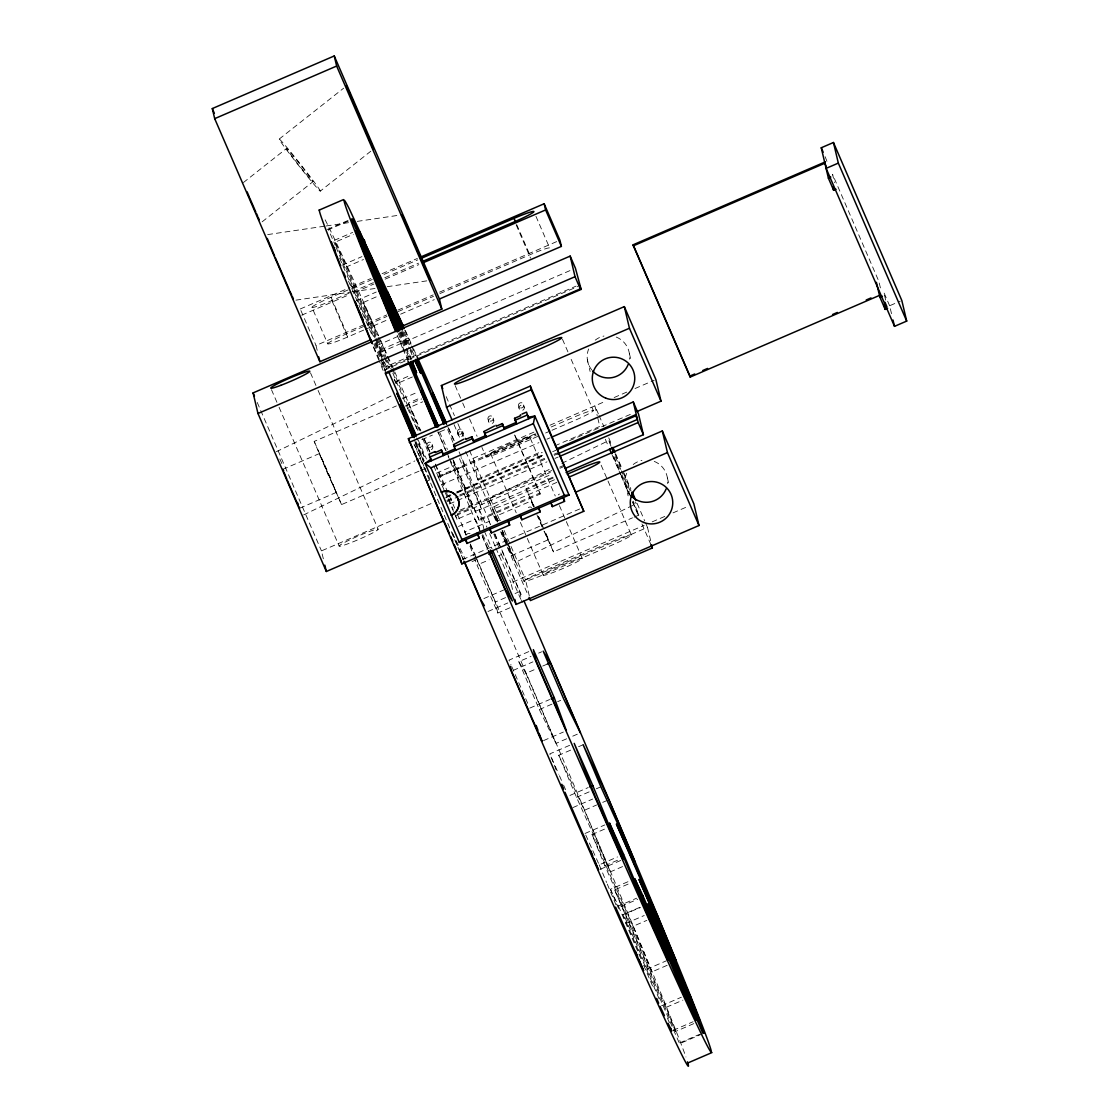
<?xml version="1.0" encoding="UTF-8"?>
<svg xmlns="http://www.w3.org/2000/svg" width="1119" height="1119" viewBox="0 0 1119 1119"><rect width="100%" height="100%" fill="white"/><g stroke="black" fill="none" stroke-linecap="round" stroke-linejoin="round"><path stroke-width="0.75" stroke-dasharray="5 3.75" d="M279.246 139.036L343.631 88.191M243.396 182.551L286.618 148.407M262.14 221.814L312.872 181.768A21.247 0.713 51.7 0 0 294.297 157.15A21.247 0.713 51.7 0 0 292.073 156.338A21.247 0.713 51.7 0 0 312.872 181.768M320.244 191.139A33.206 1.119 51.7 0 0 291.304 152.785A33.206 1.119 51.7 0 0 287.695 151.331A33.206 1.119 51.7 0 0 320.244 191.139L370.781 151.233M276.309 451.726L393.72 394.727M303.655 514.922L414.799 460.958M416.366 460.203L424.185 456.398L416.786 438.186M497.703 522L488.276 499.06L549.331 469.421M561.85 463.336L608.806 440.536L610.317 443.376M509.355 548.856L515.621 562.256L636.151 503.732L635.522 501.941M327.224 229.465L348.555 220.247M348.289 221.1L328.482 229.647L335.322 245.565M334.357 240.319L352.653 232.43M375.383 336.679L335.057 242.208L353.338 234.319M342.162 265.161L361.969 256.601M335.057 242.208L346.736 266.756L363.507 259.51M300.242 308.984L349.995 287.527M351.59 286.828L370.851 278.519M382.083 273.679L417.387 258.447M363.675 330.105L347.631 337.029A21.247 1.665 -23.4 0 1 327.727 343.799L311.949 307.333A21.247 1.665 -23.4 0 1 331.07 297.276L372.795 279.274M384.027 274.421L417.723 259.888M311.949 307.333A21.247 1.665 -23.4 0 0 331.853 300.563L351.114 292.255M352.709 291.569L373.578 282.575M384.81 277.722L418.506 263.189M301.71 315.166L348.247 295.094M354.667 292.325L373.914 284.016M385.146 279.163L418.842 264.63M356.429 300.605L376.25 292.045M386.74 358.626L363.185 302.536L376.907 296.605M317.181 350.331L316.02 345.449L386.628 314.985M397.86 310.131L433.165 294.898M439.585 292.129L556.716 241.592M327.727 343.799A21.247 1.665 -23.4 0 1 346.848 333.728L366.109 325.419M367.717 324.734L386.964 316.425M398.196 311.572L433.501 296.339M439.921 293.57L529.791 254.81A21.247 1.665 -23.4 0 1 549.121 248.754M365.284 329.406L389.356 319.027M400.588 314.187L434.284 299.64M378.893 337.365L383.901 348.457L408.281 337.938L410.939 344.33M382.25 360.668L380.306 352.429L570.634 270.322M386.964 369.718L385.803 366.71L410.197 356.192L406.757 348.275M386.027 373.592L384.209 368.906L576.131 286.114M384.446 369.955L577.963 286.45M395.231 381.915L410.477 375.341M394.168 379.299L396.35 383.873L413.121 376.641M402.504 398.686L417.751 392.112M328.496 475.673L314.187 441.404L396.392 405.931M419.373 430.465L408.239 403.134L420.436 397.874M404.98 406.141L421.751 398.91M392.797 373.061L407.596 408.323L422.842 401.749M282.855 469.337L319.447 453.545L341.533 504.599L418.996 471.169M421.737 439.711L432.41 435.109M440.033 431.808L446.131 429.178M299.696 508.222L336.273 492.444L331.728 481.296M420.576 470.484L425.318 468.441M436.382 473.197L454.678 465.308L472.428 507.383L457.181 513.957M533.931 432.144L472.945 458.454L478.065 480.079L542.253 452.398M549.975 425.22L606.134 400.994M614.149 397.539L626.99 392M635.019 388.531L654.265 380.222M535.316 433.822L505.145 446.831A21.247 1.665 -23.4 0 0 486.024 456.902L481.911 447.39M551.205 426.968L573.432 417.373A21.247 1.665 -23.4 0 1 593.336 410.603L570.019 356.709M426.787 481.198L429.99 479.813M438.019 476.358L535.903 434.13M443.893 489.576L438.368 477.072L462.762 466.553L458.832 456.902M438.284 477.491L536.169 435.263M537.693 436.424L505.928 450.132A21.247 1.665 -23.4 0 1 486.024 456.902M545.624 432.997L550.394 430.941M551.989 430.256L574.215 420.66A21.247 1.665 -23.4 0 0 593.336 410.603M441.348 484.737L538.91 442.648M546.911 439.194L550.114 437.809M477.827 479.058L542.002 451.363M554.842 445.824L599.77 426.437L597.574 417.177M569.529 440.62L632.109 413.624M446.873 496.193L450.076 494.808M456.468 492.052L544.435 454.09M323.335 558.801L321.461 550.884L433.557 502.515M446.369 496.99L451.181 494.92M457.587 492.15L544.058 454.846M891.507 313.67L889.633 305.753L900.291 301.151M445.516 497.913L455.111 493.773M456.72 493.073L544.673 455.125M552.674 451.67L555.877 450.3M446.859 500.529L453.251 497.759M459.643 495.004L546.016 457.741M554.003 454.286L557.206 452.915M447.096 501.55L458.286 496.724M459.895 496.039L546.254 458.776M554.255 455.321L557.458 453.936M449.432 503.956L455.825 501.2M457.419 500.501L546.981 461.867M554.982 458.412L558.185 457.028M460.217 510.054L551.681 470.581M559.696 467.127L562.913 465.742M458.874 511.873L550.338 472.414M559.962 468.26L564.787 466.175M456.048 515.523L552.129 474.064M533.539 506.851L526.154 488.723L554.604 476.456M454.23 513.034L456.986 519.286L481.366 508.753L461.126 457.587M484.121 529.846L479.394 509.886L553.206 478.037M554.464 479.757L511.593 498.263A21.247 1.665 -23.4 0 0 492.458 508.334L497.955 521.006M556.842 482.373L512.362 501.564A21.247 1.665 -23.4 0 1 492.458 508.334M458.426 526.476L475.197 519.244L479.743 528.462M539.918 493.031L540.155 494.066L479.184 520.377L478.946 519.342L539.918 493.031L515.006 435.473M496.151 520.097L494.822 516.67L531.413 500.878L533.595 505.41M465.924 535.064L464.763 531.903L489.157 521.384L490.542 524.573M462.581 559.5L579.712 508.963M472.036 561.626L476.61 559.654M510.012 607.743L497.815 613.002L477.002 565.053L489.199 559.794M498.333 555.849L501.382 554.534L499.647 549.793M507.788 547.261L511.649 555.556L548.24 539.778L545.499 532.91M543.974 531.091L553.499 551.919L632.543 517.817M634.123 517.146L638.865 515.09L633.242 501.158M512.516 589.461L510.949 582.803L644.124 525.343M652.153 521.874L666.588 515.649M673.009 512.88L687.458 506.641M529.287 595.826L525.538 579.978L647.495 527.371L645.411 522.573M483.884 598.553L503.704 590.007M497.815 613.002L495.227 602.078L505.9 597.476M515.048 593.532L519.622 591.559L501.62 550.086M487.982 611.492L507.802 602.945M528.783 651.608L508.977 660.154L511.047 664.952M566.648 738.792L555.975 743.408L539.33 709.572L518.81 661.665L531.007 656.405M538.617 653.118L541.666 651.804M513.075 670.435L532.896 661.875M518.81 661.665L525.944 673.302L536.616 668.7M542.715 666.057L547.289 664.085M529.791 708.103L549.611 699.557M539.33 709.572L556.101 702.34M557.626 701.683L560.675 700.368M543.554 740.596L563.361 732.05M572.746 736.162L577.32 734.19M569.627 745.338L549.807 753.884L558.773 774.208M622.584 866.582L610.387 871.841L576.509 797.329L558.759 755.255L570.956 749.996M578.579 746.709L583.153 744.736M569.935 795.441L588.23 787.552M576.509 797.329L590.217 791.413M596.315 788.783L600.889 786.811M572.844 807.596L592.664 799.05M558.759 755.255L584.412 810.268L596.609 804.995M602.707 802.365L607.281 800.393M585.041 833.459L604.861 824.913M667.134 965.333L651.887 971.907L604.861 865.714L592.035 834.536L607.267 827.948M592.832 850.72L599.197 864.847L617.492 856.944M604.861 865.714L620.108 859.14M600.078 869.365L621.423 860.161M618.597 908.544L610.442 889.283L628.724 881.394M693.766 1023.633L675.484 1031.522L614.611 889.927L631.382 882.695M610.442 889.283L618.429 906.054L636.711 898.165M620.975 906.446L637.746 899.214M659.161 998.959L622.919 914.643L641.215 906.74M622.919 914.643L640.544 907.537M625.941 923.399L644.236 915.496M651.887 971.907L633.102 926.28L646.824 920.364M646.656 969.32L666.462 960.773M661.581 1005.757L681.387 997.211M675.484 1031.522L666.155 1007.352L682.926 1000.12M673.26 1030.291L693.081 1021.745M679.834 1042.852L699.655 1034.306M702.438 1033.844L679.569 1043.705L623.773 914.769M267.693 234.584L324.524 226.206M326.244 225.954L350.359 222.401M357.241 221.38L402.015 214.778M295.934 300.144L351.044 292.017M352.765 291.765L376.865 288.212M387.202 286.688L430.256 280.351M488.276 499.06L497.773 519.789M424.185 456.398L417.919 443.012M638.865 515.09L632.571 501.62M526.154 488.723L534.378 506.627M548.24 539.778L544.366 531.483M494.822 516.67L497.018 521.202M314.187 441.404L330.79 478.582M336.273 492.444L330.413 479.617M341.533 504.599L319.447 453.545M482.765 534.616L489.576 548.464M452.328 532.84L465.196 558.982M446.761 452.384L448.971 457.098M449.698 458.664L472.428 507.383M423.835 466.05L414.38 443.949M424.577 467.616L429.71 478.624M613.716 456.286L619.744 469.784M439.543 432.018L447.474 449.46M453.237 462.133L454.678 465.308M415.149 442.537L423.793 461.56M404.714 330.021L408.281 337.938M363.185 302.536L378.18 335.784M407.596 408.323L418.198 431.864M585.755 835.026L592.119 849.153M408.701 360.094L398.07 336.371L373.676 346.89L384.307 370.613M592.035 834.536L633.102 926.28M279.848 459.014L281.89 463.588M423.346 460.399L414.45 440.187M398.238 333.532L405.959 350.96M406.673 352.555L410.169 360.472M373.858 344.051L385.789 371.004M615.072 453.922L621.828 469.351M629.885 490.346L621.367 470.777M508.068 545.918L502.613 533.427M447.992 427.458L454.272 441.725M462.762 466.553L481.366 508.753M399.161 333.042L410.995 360.024M408.239 403.134L420.101 430.06M424.297 439.571L429.878 452.244M444.579 491.143L453.531 511.467M374.767 343.561L382.432 361.017M383.132 362.612L385.915 368.962M614.611 889.927L666.155 1007.352M559.458 775.775L562.899 783.594M563.598 785.146L565.654 789.846M622.22 475.421L629.465 492.248M629.34 494.262L620.248 473.169M538.351 516.195L543.694 528.616M542.379 526.951L538.029 516.88M542.211 527.049L536.896 514.74M501.774 531.973L507.117 544.407M505.802 542.729L501.438 532.672M399.847 332.441L406.057 346.694M348.555 281.219L372.697 336.637M375.466 342.973L381.677 357.213M382.362 358.793L385.803 366.71M501.83 549.849A427.878 5.959 66.7 0 1 519.3 590.175L522.685 597.98M494.696 534.141L500.92 548.492M501.382 554.534L520.825 599.28M464.763 531.903L466.147 535.092M470.302 544.659L495.227 602.078M511.747 666.56L529.091 706.509M825.123 156.674L827.291 162.157M889.633 305.753L883.842 292.381L885.661 300.06M535.959 216.331L549.681 248.04M516.754 224.681L529.791 254.81M598.357 413.834L594.902 405.833L597.21 415.625M599.057 415.429L603.896 426.633M608.736 437.823L611.506 444.215M615.66 453.81L622.584 469.798M623.269 471.407L630.878 488.989M637.117 503.382L644.726 520.978M516.139 224.821L530.546 258.111M562.465 339.267L569.333 355.115M605.309 439.235L608.764 447.222M612.233 455.223L620.527 474.414M621.227 476.009L629.535 495.199M632.291 501.592L638.529 515.985M641.984 523.986L650.978 544.771M601.155 465.196L607.323 479.464M608.009 481.044L631.34 534.952A21.247 1.665 -23.4 0 1 612.219 545.009L543.918 574.481A21.247 1.665 -23.4 0 1 524.014 581.251L502.067 530.518M529.651 436.83A21.247 1.665 -23.4 0 1 500.725 450.887A21.247 1.665 -23.4 0 1 500.053 448.034A21.247 1.665 -23.4 0 1 529.651 436.83L555.262 495.997M559.416 505.592L565.641 519.985M566.326 521.58L582.244 558.353A21.247 1.665 -23.4 0 1 553.318 572.41A21.247 1.665 -23.4 0 1 552.646 569.557A21.247 1.665 -23.4 0 1 582.244 558.353M514.558 434.899L540.155 494.066M490.626 453.671L516.237 512.824M520.391 522.419L526.615 536.812M527.301 538.421L543.219 575.194M455.153 385.565L462.007 401.427M462.693 403.008L466.133 410.925M469.56 418.856L477.1 436.298M446.201 396.63L448.943 402.98M449.628 404.56L454.426 415.653M457.853 423.583L463.35 436.256M469.518 450.523L499.941 520.825M504.096 530.406L525.538 579.978M454.062 424.605L460.231 438.872M465.714 451.558L496.5 522.223M500.655 531.819L528.336 595.784M479.394 509.886L486.933 527.315M489.688 533.665L495.171 546.338M495.857 547.932L510.949 582.803M400.518 331.951L406.715 346.275M484.513 531.511L492.052 548.953M453.335 460.175L478.946 519.342M452.887 459.601L479.184 520.377M339.616 258.111L346.498 274.029M347.198 275.624L375.438 340.889M376.124 342.484L382.32 356.807M380.306 352.429L383.747 360.388M384.432 361.983L387.887 369.941M418.184 439.963L426.451 459.056M415.485 443.054L423.751 462.147M331.07 297.276L346.848 333.728M331.853 300.563L347.631 337.029M300.927 310.564L316.02 345.449M310.495 372.865L317.404 388.825M318.09 390.419L378.166 529.259A21.247 1.665 -23.4 0 1 349.24 543.302A21.247 1.665 -23.4 0 1 348.568 540.449A21.247 1.665 -23.4 0 1 378.166 529.259M271.469 389.692L278.379 405.651M279.065 407.246L339.141 546.086M257.244 402.462L321.461 550.884M623.605 473.491L631.102 491.115M620.765 469.393L614.457 454.552M539.19 517.649L542.757 525.916M502.473 530.63L507.536 542.463M401.427 332.091L406.896 344.82M335.994 247.159L374.977 337.84M375.662 339.435L383.188 356.933M667.372 1018.052L669.428 1022.822M475.197 519.244L481.338 533.581M482.023 535.176L488.164 549.513M525.944 673.302L555.975 743.408M452.174 532.952L463.784 560.032M401.819 330.972L409.344 348.582M410.016 350.177L412.757 356.583M376.068 338.288L383.579 355.898M384.265 357.507L388.363 367.102M618.429 906.054L638.25 952.493M638.935 954.101L640.977 958.899M643.719 965.305L653.972 989.322M416.156 441.753L424.171 460.79M403.078 331.644L413.946 357.311M346.736 266.756L384.796 356.597M385.482 358.206L389.552 367.829M394.308 379.061L396.35 383.873M438.102 431.85L446.103 450.803M584.412 810.268L610.387 871.841M618.905 470.022L613.674 457.475M546.114 533.805L553.499 551.919M508.222 544.044L515.621 562.256M404.393 332.077L411.121 348.107M411.792 349.715L415.163 357.73M387.412 360.234L392.112 371.452M599.197 864.847L606.596 882.471M607.267 884.08L616.023 904.921M411.61 345.939L415.597 355.548M383.901 348.457L386.559 354.863M387.216 356.457L391.86 367.661M392.531 369.27L418.422 431.696M533.679 506.599L531.413 500.878M508.921 548.702L511.649 555.556M447.698 429.584L452.943 442.439M422.646 438.494L427.892 451.349M433.794 465.826L438.368 477.072M610.974 446.159L608.806 440.536M435.473 464.917L444.956 488.905M445.586 490.5L453.181 509.691M455.713 516.083L456.986 519.286M551.08 757.087L556.143 769.872M410.197 356.192L411.358 359.199M489.157 521.384L490.318 524.545M493.815 534.015L499.06 548.226M470.008 546.114L473.505 555.583M474.078 557.164L477.002 565.053M880.401 287.905L878.821 281.261L832.55 174.312L834.508 182.621M667.414 477.995L669.386 486.317M629.424 353.66L631.382 361.969M647.495 527.371L651.608 544.799M625.367 484.191L628.123 495.843M587.363 359.856L590.119 371.494M523.706 404.966A2.658 2.644 -13.3 0 1 520.097 407.82A2.658 2.644 -13.3 0 1 519.426 403.274A2.658 2.644 -13.3 0 1 523.706 404.966L524.293 407.442A2.658 2.644 -13.3 0 1 520.685 410.281A2.658 2.644 -13.3 0 1 520.013 405.749A2.658 2.644 -13.3 0 1 524.293 407.442M518.447 405.735L519.034 408.211M493.213 418.114A2.658 2.644 -13.3 0 1 489.604 420.968A2.658 2.644 -13.3 0 1 488.947 416.422A2.658 2.644 -13.3 0 1 493.213 418.114L493.801 420.59A2.658 2.644 -13.3 0 1 490.192 423.444A2.658 2.644 -13.3 0 1 489.521 418.898A2.658 2.644 -13.3 0 1 493.801 420.59M487.954 418.898L488.541 421.359M519.622 591.559L522.209 602.484M462.734 431.277A2.658 2.644 -13.3 0 1 459.126 434.116A2.658 2.644 -13.3 0 1 458.454 429.584A2.658 2.644 -13.3 0 1 462.734 431.277L463.308 433.738A2.658 2.644 -13.3 0 1 459.699 436.592A2.658 2.644 -13.3 0 1 459.042 432.06A2.658 2.644 -13.3 0 1 463.308 433.738M457.475 432.046L458.063 434.522M432.242 444.425A2.658 2.644 -13.3 0 1 428.633 447.278A2.658 2.644 -13.3 0 1 427.962 442.732A2.658 2.644 -13.3 0 1 432.242 444.425L432.829 446.901A2.658 2.644 -13.3 0 1 429.22 449.74A2.658 2.644 -13.3 0 1 428.549 445.208A2.658 2.644 -13.3 0 1 432.829 446.901M426.982 445.194L427.57 447.67M382.642 362.318L384.209 368.906M463.35 559.808A464.903 6.476 66.7 0 1 457.349 545.806M456.692 544.268A464.903 6.476 66.7 0 1 450.411 529.553M449.712 527.93A464.903 6.476 66.7 0 1 414.044 444.019M383.118 370.515A464.903 6.476 66.7 0 1 379.313 361.409M378.698 359.926A464.903 6.476 66.7 0 1 372.333 344.638M325.153 219.814A464.903 6.476 66.7 0 1 380.096 339.015M380.754 340.498A464.903 6.476 66.7 0 1 393.986 370.179M394.713 371.802A464.903 6.476 66.7 0 1 420.926 431.081M424.325 438.802A464.903 6.476 66.7 0 1 429.836 451.349M435.445 464.091A464.903 6.476 66.7 0 1 454.72 508.138M457.391 514.278A464.903 6.476 66.7 0 1 466.217 534.532M470.344 544.016A464.903 6.476 66.7 0 1 475.197 555.164M475.897 556.772A464.903 6.476 66.7 0 1 685.947 1056.965M487.73 549.289A464.903 6.476 66.7 0 1 481.743 535.288M479.687 530.476A464.903 6.476 66.7 0 1 448.146 456.44M445.516 450.23A464.903 6.476 66.7 0 1 437.809 432.004M408.155 361.521A464.903 6.476 66.7 0 1 403.078 349.394M402.462 347.911A464.903 6.476 66.7 0 1 396.713 334.119M405.414 330.664A427.878 5.959 66.7 0 1 412.799 347.156M413.484 348.708A427.878 5.959 66.7 0 1 416.296 354.989M448.663 428.129A427.878 5.959 66.7 0 1 454.873 442.257M459.084 451.852A427.878 5.959 66.7 0 1 490.695 524.224M494.85 533.791A427.878 5.959 66.7 0 1 501.13 548.24M654.237 461.392A21.247 21.191 -13.3 0 1 667.497 483.534M629.717 494.262A21.247 21.191 -13.3 0 1 626.64 473.309M633.214 464.497A21.247 21.191 -13.3 0 1 641.942 460.385M524.014 581.251A21.247 1.665 -23.4 0 1 543.135 571.18L611.436 541.722A21.247 1.665 -23.4 0 1 631.34 534.952M466.931 534.378A2.658 2.644 -13.3 0 1 470.036 533.497M558.381 494.92A2.658 2.644 -13.3 0 1 559.472 494.066M497.074 521.832A2.658 2.644 -13.3 0 1 500.529 520.335M528.378 507.578A2.658 2.644 -13.3 0 1 531.623 507.522M616.233 337.057A21.247 21.191 -13.3 0 1 629.493 359.185M591.727 369.913A21.247 21.191 -13.3 0 1 588.65 348.96M595.21 340.148A21.247 21.191 -13.3 0 1 603.952 336.036"/><path stroke-width="1.5" d="M569.067 495.074L459.308 542.421L425.136 463.434L534.882 416.086L569.067 495.074L564.382 495.325L533.357 423.625L534.882 416.086L528.42 417.163M459.308 542.421L461.937 539.526L564.382 495.325M371.228 339.561L319.88 361.717L214.694 118.656L212.302 108.571L334.259 55.95L439.431 299.011L441.823 309.096L401.707 326.412M214.694 118.656L336.637 66.049L334.259 55.95M319.139 210.12L343.519 199.588M420.59 257.062L544.142 203.756L559.92 240.207L561.388 246.39L439.431 299.011M420.94 258.503L514.013 218.345A21.247 1.665 -23.4 0 1 533.903 211.575A21.247 1.665 -23.4 0 1 514.768 221.646L421.709 261.804M423.653 262.545L545.61 209.938L544.142 203.756M443.236 521.048L326.342 571.487L257.971 413.498L253.09 392.895L570.172 256.097L575.432 268.252L581.153 289.401L386.027 373.592L385.789 372.557M836.075 189.251L833.641 190.3L828.382 178.145L821.262 147.764L833.459 142.505L901.816 300.493L906.698 321.097L894.501 326.356L826.13 168.368L838.327 163.108L833.459 142.505M880.052 295.15L690.185 377.075L633.382 245.816L633.144 244.795L825.444 161.821M633.382 245.816L824.843 163.22L826.158 166.255M257.971 413.498L575.04 276.701L570.172 256.097M828.382 178.145L830.816 177.096M581.153 289.401L579.572 285.765L580.299 288.856L385.174 373.033L412.729 436.69M452.006 419.849L446.509 407.162L441.39 385.537L624.318 306.62L655.874 379.537L660.993 401.161L636.921 411.554M446.509 407.162L629.438 328.245L624.318 306.62M408.379 438.662L530.336 386.055L583.796 511.285L461.853 563.906L408.379 438.662L412.463 448.118M409.26 442.383L531.203 389.762L530.336 386.055M464.021 439.096L453.559 444.621L455.615 450.286L455.251 448.733L443.054 453.992L443.418 455.545L441.376 449.894L435.277 452.524L435.053 451.586L428.955 454.216L431.221 460.804L430.535 457.867M494.5 425.947L484.051 431.472L486.108 437.123L485.632 435.123M521.944 414.1L526.517 412.128L528.783 418.716L528.098 415.778M471.854 436.732L473.91 442.383L471.854 436.732L465.756 439.361L465.546 438.438M502.347 423.583L504.403 429.234L502.347 423.583L496.249 426.213L496.025 425.29M514.544 418.324L516.586 423.975L514.544 418.324L520.643 415.695L520.419 414.757M429.654 457.153L441.851 451.894M454.034 446.635L472.33 438.746M484.527 433.487L502.823 425.584M515.02 420.324L527.217 415.065M430.857 459.252L425.136 463.434L430.913 467.826L441.432 492.122A12.617 12.575 -13.3 0 1 458.007 498.668A12.617 12.575 -13.3 0 1 451.419 515.216L461.937 539.526M473.547 440.844L485.744 435.585M504.026 427.696L516.223 422.422M430.913 467.826L533.357 423.625M690.185 377.075L689.933 376.04L694.745 373.97M702.76 370.515L707.572 368.431M832.564 314.509L837.376 312.439M866.218 299.99L871.016 297.92M551.709 437.123L633.284 401.931L638.529 414.086L643.411 434.69L564.941 468.539M887.619 308.354L885.185 309.403L879.926 297.248L882.359 296.199M557.234 448.579L635.592 414.771L637.173 418.408L633.284 401.931M557.472 449.6L635.844 415.792L635.592 414.771M557.458 453.936L637.424 419.443L635.844 415.792M559.78 456.342L638.152 422.534L637.424 419.443M566.046 472.498L662.322 430.955L693.878 503.872L698.983 525.51L516.069 604.428L492.738 550.534M567.179 474.274L579.88 468.805A21.247 1.665 -23.4 0 1 599.784 462.021A21.247 1.665 -23.4 0 1 580.663 472.092L569.543 476.89M575.977 492.052L667.442 452.594L662.322 430.955M465.406 539.792L466.987 543.442L479.184 538.183L477.659 533.749M489.8 529.273L491.381 532.924L509.677 525.035L508.138 520.587M519.929 514.572L521.86 519.762L540.155 511.873L538.631 507.439M550.772 502.963L552.352 506.613L564.549 501.354L563.85 498.417M488.807 554.381L491.856 553.066L512.376 600.973L505.228 589.349L488.849 551.107M651.608 544.799L652.363 547.974L530.42 600.581L529.035 597.392M547.289 664.085L550.338 662.77L580.369 732.875L563.724 699.053L543.191 651.146L550.338 662.77M551.135 698.899L554.185 697.585L533.357 649.635L535.945 660.56L566.41 730.735L554.185 697.585M589.755 786.881L592.804 785.566L574.201 743.366L595.714 797.735L622.947 859.504L592.804 785.566M654.447 917.076L657.496 915.748L616.415 824.004L676.282 961.389L657.496 915.748M687.653 1063.05L712.048 1052.531M451.419 515.216L441.432 492.122M611.813 452.286L612.149 453.671M484.415 605.687L480.834 599.868L464.455 561.626M490.332 549.988L491.856 553.066M283.792 471.113L282.855 469.337L283.247 470.428M298.759 506.445L299.5 507.984M414.939 361.157L420.744 373.354L415.303 360.514M660.056 1006.415L664.434 1015.618M668.085 1023.284L671.736 1030.949L670.379 1027.746M292.283 296.423L293.416 298.857M437.375 427.262L420.786 390.797L436.116 427.122M404.001 328.426L387.58 292.003L403.05 328.874M444.005 424.479L415.834 359.325M258.223 217.478L259.244 219.744M289.835 291.038L291.709 295.192M612.345 447.824L614.387 452.398M410.113 363.255L438.438 426.535M296.381 501.186L297.5 503.69M397.539 331.951L379.285 290.73L396.126 331.644M410.883 362.066L438.508 426.549M363.325 320.272L354.905 301.263L372.389 343.743M256.447 213.463L257.72 216.345M289.22 289.653L275.26 257.566M446.593 424.297L432.633 392.615L445.068 423.15M398.462 331.462L365.018 255.286L355.702 231.115L399.161 330.86M411.694 361.605L416.576 372.711L412.519 362.206M343.421 272.155L345.505 276.925M295.822 499.927L287.401 480.485M255.803 212.023L249.691 197.923M333.378 246.39L335.448 251.132M414.687 435.669L396.839 393.203L416.114 436.62M524.042 601.113L526.755 607.351A464.903 6.476 66.7 0 1 711.041 1051.986A464.903 6.476 66.7 0 1 488.402 550.856M838.327 163.108L906.698 321.097M821.262 147.764L823.192 152.226M884.989 302.27L886.961 306.83M633.144 244.795L689.933 376.04M629.438 328.245L660.993 401.161M667.442 452.594L698.983 525.51M575.04 276.701L580.299 288.856M638.152 422.534L643.411 434.69M545.61 209.938L561.388 246.39M514.013 218.345L515.383 221.52M612.89 447.418L614.974 452.216M632.263 492.192L635.732 500.179M609.463 448.831L611.534 453.629M650.978 544.771L652.363 547.974M531.203 389.762L583.796 511.285M562.969 497.703L564.549 501.354M538.575 508.222L540.155 511.873M336.637 66.049L441.823 309.096M484.051 431.472L485.1 433.906M520.335 515.327L521.86 519.762M508.096 521.384L509.677 525.035M441.39 385.537L442.774 388.713M453.559 444.621L454.622 447.054M489.856 528.476L491.381 532.924M399.819 330.357L351.604 218.932L352.863 219.128L400.056 328.916M441.376 449.894L442.942 453.531M479.184 538.183L477.24 532.994M388.573 371.522L416.114 435.193M413.834 451.265L415.876 455.993M417.247 459.154L419.289 463.881M420.646 467.029L422.702 471.756M424.059 474.904L426.787 481.198M443.25 519.244L449.376 533.413M450.747 536.561L452.789 541.288M454.146 544.449L456.202 549.163M457.559 552.324L460.287 558.619M427.052 482.331L442.83 518.796M212.302 108.571L214.386 113.369M253.09 392.895L254.475 396.084M414.38 437.627L399.553 404.56L413.261 437.459M401.134 329.364L359.437 231.689L371.13 256.223L402.392 330.035M364.109 239.676L364.85 241.41M656.657 998.386L658.685 1003.211M274.603 256.027L267.259 238.417M247.117 191.839L249.145 196.622M635.522 951.402L637.55 956.213M638.893 959.417L643.607 970.635L615.59 907.103M286.8 479.058L284.184 472.764M402.938 325.028L403.497 326.384L349.534 209.281A464.903 6.476 66.7 0 0 395.231 330.539M417.583 360.346L443.474 422.786M631.689 492.514L633.997 498.109M611.547 447.558L613.282 451.754M297.416 502.501L298.367 504.795M590.692 850.734L592.65 855.559M593.965 858.777L598.553 870.022L564.997 792.266M561.836 784.265L563.724 789.063M331.308 241.634L340.638 265.818M536.197 725.476L537.945 730.203M539.106 733.365L542.03 741.254L511.551 671.092L510.446 666.406M893.004 320.02L894.501 326.356M883.996 304.424L885.185 309.403M876.387 282.31L879.926 297.248M832.858 186.985L833.641 190.3M551.877 504.599L552.352 506.613M514.88 599.434L516.069 604.428M466.287 540.505L466.987 543.442M460.972 560.199L461.853 563.906M318.719 356.835L319.88 361.717M324.832 565.137L326.342 571.487M687.444 1061.833A464.903 6.476 66.7 0 1 464.021 561.374M371.578 342.848A464.903 6.476 66.7 0 1 319.572 209.91M435.823 427.304A464.903 6.476 66.7 0 1 408.155 361.521M416.995 356.583A427.878 5.959 66.7 0 1 445.949 421.961M666.141 488.891A21.247 21.191 -13.3 0 1 630.612 495.311M441.25 492.094A12.617 12.575 -13.3 0 1 457.825 498.64A12.617 12.575 -13.3 0 1 451.237 515.188M628.137 364.556A21.247 21.191 -13.3 0 1 592.622 370.976M541.876 344.456L473.589 373.914A21.247 1.665 -23.4 0 0 454.468 383.985A21.247 1.665 -23.4 0 0 474.372 377.215L542.659 347.743A21.247 1.665 -23.4 0 0 561.78 337.686A21.247 1.665 -23.4 0 0 541.876 344.456M648.167 904.25L647.314 904.11L702.704 1032.991L703.963 1033.187L648.167 904.25M347.128 87.506L346.372 86.023L373.522 149.065L347.128 87.506M402.812 216.317L402.015 214.778L430.256 280.351L402.812 216.317M642.81 895.536L634.823 878.765L684.436 995.896L696.13 1020.43L642.81 895.536M608.806 799.735L583.153 744.736L600.889 786.811L634.781 861.322L608.806 799.735M623.591 854.315L609.435 822.941L647.286 914.181L667.987 960.116L623.591 854.315M690.549 996.833L639.005 879.408L699.865 1021.004L690.549 996.833M643.663 522.433A21.247 21.191 -13.3 0 0 672.533 499.633A21.247 21.191 -13.3 0 0 638.334 486.122A21.247 21.191 -13.3 0 0 643.663 522.433M280.869 385.314A21.247 1.665 -23.4 0 0 309.809 371.27A21.247 1.665 -23.4 0 0 280.198 382.46A21.247 1.665 -23.4 0 0 280.869 385.314M605.659 398.084A21.247 21.191 -13.3 0 0 634.529 375.285A21.247 21.191 -13.3 0 0 600.33 361.787A21.247 21.191 -13.3 0 0 605.659 398.084"/></g></svg>
